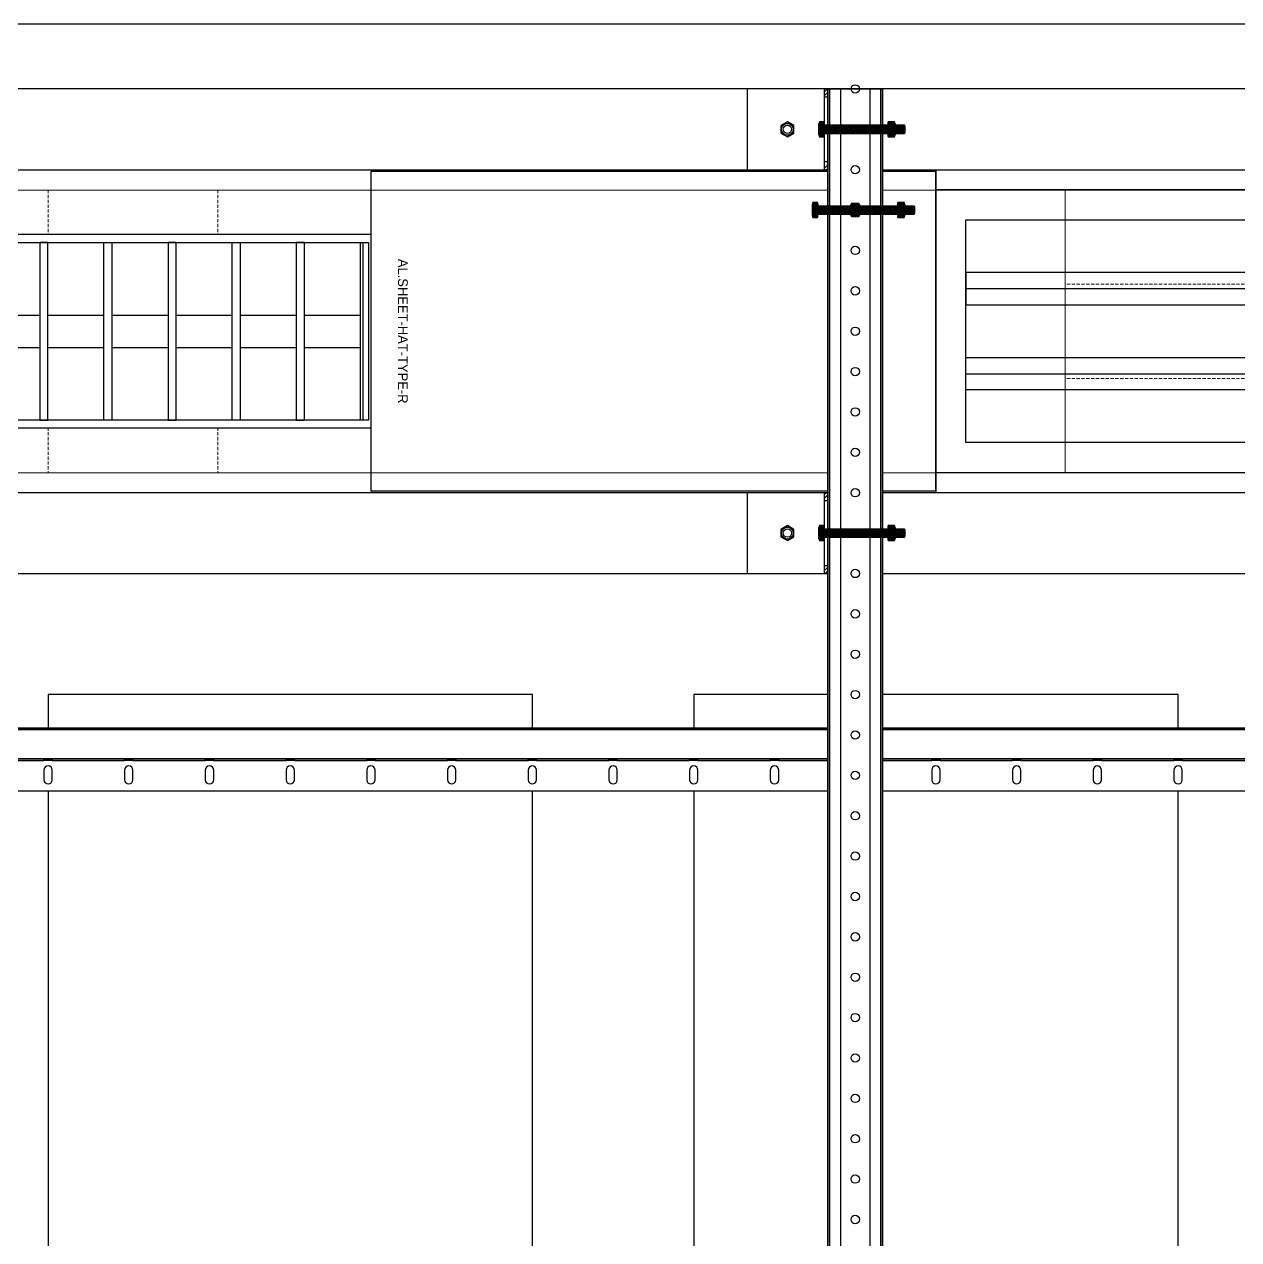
# Model space of a CAD drawing. Header units: millimetres. Extents: x -962357 to -591296, y -223672 to 59420.
# Drawn here: x -736945 to -736192, y -177079 to -176326 of the extents above; entities that cross this region are included whole.
import ezdxf
from ezdxf.enums import TextEntityAlignment as Align

# ---------------------------------------------------------------- set-up
doc = ezdxf.new("R2010")
doc.units = ezdxf.units.MM
doc.linetypes.add('DPA_Hidden 50', pattern=[3, 2, -1])
for name, color, linetype in [('000 - H A T C H', 8, 'Continuous'), ('000 - WIPEOUT', 250, 'Continuous'), ('001 - ASCESSORIES', 251, 'Continuous'), ('A04_TUBE SERIES', 2, 'Continuous'), ('A11_ALU.SOLID SHEET', 2, 'Continuous')]:
    doc.layers.add(name, color=color, linetype=linetype)
doc.layers.add('A-GLAZ-CURT', color=2, linetype='Continuous', lineweight=9)
pattern_1 = [(110, (-0.5, 0), (-0.939693, -0.34202), []), (110, (-0.2012, 0.6409), (-0.939693, -0.34202), [1.25, -0.25, 0, -0.25])]

# ---------------------------------------------------------------- blocks, each defined once
blk = doc.blocks.new('*U4621')
at = {"color": 1}
blk.add_wipeout([(600, -60), (-600, -60), (-600, 60), (600, 60)], dxfattribs=at).dxf.layer = '000 - WIPEOUT'
at = {"layer": '001 - ASCESSORIES', "color": 0}
blk.add_lwpolyline([(600, -60), (-600, -60), (-600, 60), (600, 60)], close=True, dxfattribs=at)
at = {"layer": '001 - ASCESSORIES'}
for points in [[(-593.5, -55), (-598.5, -55), (-598.5, 55), (-593.5, 55)], [(595, -55), (-595, -55), (-595, 55), (595, 55)], [(-558.77, -55), (-553.77, -55), (-553.77, 55), (-558.77, 55)], [(-514.03, -55), (-519.03, -55), (-519.03, 55), (-514.03, 55)], [(-479.3, -55), (-474.3, -55), (-474.3, 55), (-479.3, 55)], [(-434.57, -55), (-439.57, -55), (-439.57, 55), (-434.57, 55)], [(-399.83, -55), (-394.83, -55), (-394.83, 55), (-399.83, 55)], [(-355.1, -55), (-360.1, -55), (-360.1, 55), (-355.1, 55)], [(-320.37, -55), (-315.37, -55), (-315.37, 55), (-320.37, 55)], [(-275.63, -55), (-280.63, -55), (-280.63, 55), (-275.63, 55)], [(-240.9, -55), (-235.9, -55), (-235.9, 55), (-240.9, 55)], [(-196.17, -55), (-201.17, -55), (-201.17, 55), (-196.17, 55)], [(-161.43, -55), (-156.43, -55), (-156.43, 55), (-161.43, 55)], [(-116.7, -55), (-121.7, -55), (-121.7, 55), (-116.7, 55)], [(-81.97, -55), (-76.97, -55), (-76.97, 55), (-81.97, 55)], [(-37.23, -55), (-42.23, -55), (-42.23, 55), (-37.23, 55)], [(-2.5, -55), (2.5, -55), (2.5, 55), (-2.5, 55)], [(42.23, -55), (37.23, -55), (37.23, 55), (42.23, 55)], [(76.97, -55), (81.97, -55), (81.97, 55), (76.97, 55)], [(121.7, -55), (116.7, -55), (116.7, 55), (121.7, 55)], [(156.43, -55), (161.43, -55), (161.43, 55), (156.43, 55)], [(201.17, -55), (196.17, -55), (196.17, 55), (201.17, 55)], [(235.9, -55), (240.9, -55), (240.9, 55), (235.9, 55)], [(280.63, -55), (275.63, -55), (275.63, 55), (280.63, 55)], [(315.37, -55), (320.37, -55), (320.37, 55), (315.37, 55)], [(360.1, -55), (355.1, -55), (355.1, 55), (360.1, 55)], [(394.83, -55), (399.83, -55), (399.83, 55), (394.83, 55)], [(439.57, -55), (434.57, -55), (434.57, 55), (439.57, 55)], [(474.3, -55), (479.3, -55), (479.3, 55), (474.3, 55)], [(519.03, -55), (514.03, -55), (514.03, 55), (519.03, 55)], [(553.77, -55), (558.77, -55), (558.77, 55), (553.77, 55)], [(598.5, -55), (593.5, -55), (593.5, 55), (598.5, 55)]]:
    blk.add_lwpolyline(points, close=True, dxfattribs=at)
for points in [[(-593.5, 10), (-558.77, 10)], [(-553.77, 10), (-519.03, 10)], [(-514.03, 10), (-479.3, 10)], [(-474.3, 10), (-439.57, 10)], [(-434.57, 10), (-399.83, 10)], [(-394.83, 10), (-360.1, 10)], [(-355.1, 10), (-320.37, 10)], [(-315.37, 10), (-280.63, 10)], [(-275.63, 10), (-240.9, 10)], [(-235.9, 10), (-201.17, 10)], [(-196.17, 10), (-161.43, 10)], [(-156.43, 10), (-121.7, 10)], [(-116.7, 10), (-81.97, 10)], [(-76.97, 10), (-42.23, 10)], [(-37.23, 10), (-2.5, 10)], [(2.5, 10), (37.23, 10)], [(42.23, 10), (76.97, 10)], [(81.97, 10), (116.7, 10)], [(121.7, 10), (156.43, 10)], [(161.43, 10), (196.17, 10)], [(201.17, 10), (235.9, 10)], [(240.9, 10), (275.63, 10)], [(280.63, 10), (315.37, 10)], [(320.37, 10), (355.1, 10)], [(360.1, 10), (394.83, 10)], [(399.83, 10), (434.57, 10)], [(439.57, 10), (474.3, 10)], [(479.3, 10), (514.03, 10)], [(519.03, 10), (553.77, 10)], [(558.77, 10), (593.5, 10)], [(-593.5, -10), (-558.77, -10)], [(-553.77, -10), (-519.03, -10)], [(-514.03, -10), (-479.3, -10)], [(-474.3, -10), (-439.57, -10)], [(-434.57, -10), (-399.83, -10)], [(-394.83, -10), (-360.1, -10)], [(-355.1, -10), (-320.37, -10)], [(-315.37, -10), (-280.63, -10)], [(-275.63, -10), (-240.9, -10)], [(-235.9, -10), (-201.17, -10)], [(-196.17, -10), (-161.43, -10)], [(-156.43, -10), (-121.7, -10)], [(-116.7, -10), (-81.97, -10)], [(-76.97, -10), (-42.23, -10)], [(-37.23, -10), (-2.5, -10)], [(2.5, -10), (37.23, -10)], [(42.23, -10), (76.97, -10)], [(81.97, -10), (116.7, -10)], [(121.7, -10), (156.43, -10)], [(161.43, -10), (196.17, -10)], [(201.17, -10), (235.9, -10)], [(240.9, -10), (275.63, -10)], [(280.63, -10), (315.37, -10)], [(320.37, -10), (355.1, -10)], [(360.1, -10), (394.83, -10)], [(399.83, -10), (434.57, -10)], [(439.57, -10), (474.3, -10)], [(479.3, -10), (514.03, -10)], [(519.03, -10), (553.77, -10)], [(558.77, -10), (593.5, -10)]]:
    blk.add_lwpolyline(points, dxfattribs=at)
blk = doc.blocks.new('*U4622')
at = {"layer": 'A11_ALU.SOLID SHEET', "color": 0}
blk.add_lwpolyline([(350, -98.8), (350, 98.8), (0, 98.8), (0, -98.8)], close=True, dxfattribs=at)
at = {"layer": 'Defpoints', "color": 250}
blk.add_point((0, 0), dxfattribs=at)
blk.add_text('AL.SHEET-HAT-TYPE-R', height=6, rotation=270, dxfattribs=at).set_placement((15, 0), align=Align.BOTTOM_CENTER)
blk = doc.blocks.new('*U4623')
at = {"layer": '001 - ASCESSORIES', "color": 0, "linetype": 'ByBlock'}
blk.add_lwpolyline([(800, 87.5), (-800, 87.5), (-800, -87.5), (800, -87.5)], close=True, dxfattribs=at)
at = {"layer": '001 - ASCESSORIES', "linetype": 'ByBlock'}
for points in [[(-781.5, 69), (781.5, 69), (781.5, -69), (-781.5, -69)], [(781.5, 36.33), (-781.5, 36.33), (-781.5, 16.33), (781.5, 16.33)], [(-781.5, -16.33), (781.5, -16.33), (781.5, -36.33), (-781.5, -36.33)]]:
    blk.add_lwpolyline(points, close=True, dxfattribs=at)
for points in [[(781.5, 26.33), (-781.5, 26.33)], [(-781.5, -26.33), (781.5, -26.33)]]:
    blk.add_lwpolyline(points, dxfattribs=at)
blk = doc.blocks.new('*U4643')
blk.add_attdef('EXTR.OVL-LENGTH_', (-25, -59.09), '', height=5)
blk.add_wipeout([(-25, 0), (25, 0), (25, 67400), (-25, 67400)]).dxf.layer = '000 - WIPEOUT'
at = {"layer": 'A04_TUBE SERIES', "color": 0}
blk.add_lwpolyline([(-25, 0), (25, 0), (25, 67400), (-25, 67400)], close=True, dxfattribs=at)
blk = doc.blocks.new('*U4645')
blk.add_attdef('EXTR.OVL-LENGTH_', (-25, -59.09), '', height=5)
blk.add_wipeout([(-25, 0), (25, 0), (25, 67400), (-25, 67400)]).dxf.layer = '000 - WIPEOUT'
at = {"layer": 'A04_TUBE SERIES', "color": 0}
blk.add_lwpolyline([(-25, 0), (25, 0), (25, 67400), (-25, 67400)], close=True, dxfattribs=at)
blk = doc.blocks.new('*U4717')
at = {"color": 3}
for points in [[(-1050, 14750), (1050, 14750), (1050, 14450), (-1050, 14450)], [(-1050, 14350), (1050, 14350), (1050, 14050), (-1050, 14050)]]:
    blk.add_wipeout(points, dxfattribs=at).dxf.layer = '000 - WIPEOUT'
at = {"layer": 'A11_ALU.SOLID SHEET', "color": 0, "linetype": 'ByBlock'}
for points in [[(-1050, 14450), (1050, 14450), (1050, 14750), (-1050, 14750)], [(-1050, 14050), (1050, 14050), (1050, 14350), (-1050, 14350)]]:
    blk.add_lwpolyline(points, close=True, dxfattribs=at)
blk = doc.blocks.new('000 - ASSCESSORIES_FAMELINE_GALV.BRACKET_FITTING_Z-PROFILE_HR-02AA_TOP_VIEW')
blk.add_wipeout([(-1200, 39), (1200, 39), (1200, 0), (-1200, 0)]).dxf.layer = '000 - WIPEOUT'
at = {"layer": '001 - ASCESSORIES', "linetype": 'Continuous'}
for p, q in [((-1200, 39), (1200, 39)), ((-1200, 0), (1200, 0))]:
    blk.add_line(p, q, dxfattribs=at)
at = {"layer": '001 - ASCESSORIES', "color": 1, "linetype": 'ByBlock'}
for p, q in [((-377.6, 20.2), (-377.6, 19)), ((-327.6, 20.2), (-327.6, 19)), ((-277.6, 20.2), (-277.6, 19)), ((-227.6, 20.2), (-227.6, 19)), ((-177.6, 20.2), (-177.6, 19)), ((-127.6, 20.2), (-127.6, 19)), ((-77.6, 20.2), (-77.6, 19)), ((-27.6, 20.2), (-27.6, 19)), ((22.4, 20.2), (22.4, 19)), ((72.4, 20.2), (72.4, 19)), ((122.4, 20.2), (122.4, 19)), ((172.4, 20.2), (172.4, 19)), ((222.4, 20.2), (222.4, 19)), ((272.4, 20.2), (272.4, 19)), ((322.4, 20.2), (322.4, 19))]:
    blk.add_line(p, q, dxfattribs=at)
at = {"layer": '001 - ASCESSORIES', "color": 0, "linetype": 'ByBlock'}
blk.add_lwpolyline([(-1200, 39), (1200, 39), (1200, 19), (-1200, 19)], close=True, dxfattribs=at)
at = {"layer": '001 - ASCESSORIES'}
for points in [[(-372.4, 26), (-372.4, 32, 1), (-377.6, 32), (-377.6, 26, 1)], [(-322.4, 26), (-322.4, 32, 1), (-327.6, 32), (-327.6, 26, 1)], [(-272.4, 26), (-272.4, 32, 1), (-277.6, 32), (-277.6, 26, 1)], [(-222.4, 26), (-222.4, 32, 1), (-227.6, 32), (-227.6, 26, 1)], [(-172.4, 26), (-172.4, 32, 1), (-177.6, 32), (-177.6, 26, 1)], [(-122.4, 26), (-122.4, 32, 1), (-127.6, 32), (-127.6, 26, 1)], [(-72.4, 26), (-72.4, 32, 1), (-77.6, 32), (-77.6, 26, 1)], [(-22.4, 26), (-22.4, 32, 1), (-27.6, 32), (-27.6, 26, 1)], [(27.6, 26), (27.6, 32, 1), (22.4, 32), (22.4, 26, 1)], [(77.6, 26), (77.6, 32, 1), (72.4, 32), (72.4, 26, 1)], [(127.6, 26), (127.6, 32, 1), (122.4, 32), (122.4, 26, 1)], [(177.6, 26), (177.6, 32, 1), (172.4, 32), (172.4, 26, 1)], [(227.6, 26), (227.6, 32, 1), (222.4, 32), (222.4, 26, 1)], [(277.6, 26), (277.6, 32, 1), (272.4, 32), (272.4, 26, 1)], [(327.6, 26), (327.6, 32, 1), (322.4, 32), (322.4, 26, 1)]]:
    blk.add_lwpolyline(points, format="xyb", close=True, dxfattribs=at)
blk.add_lwpolyline([(-1200, 19), (1200, 19), (1200, 0), (-1200, 0)], close=True, dxfattribs=at)
at = {"layer": '001 - ASCESSORIES', "color": 1, "linetype": 'ByBlock'}
for points in [[(-377.6, 20.2), (-422.4, 20.2), (-422.4, 19), (-377.6, 19)], [(-377.6, 20.2), (-372.4, 20.2), (-372.4, 19), (-377.6, 19)], [(-327.6, 20.2), (-372.4, 20.2), (-372.4, 19), (-327.6, 19)], [(-327.6, 20.2), (-322.4, 20.2), (-322.4, 19), (-327.6, 19)], [(-277.6, 20.2), (-322.4, 20.2), (-322.4, 19), (-277.6, 19)], [(-277.6, 20.2), (-272.4, 20.2), (-272.4, 19), (-277.6, 19)], [(-227.6, 20.2), (-272.4, 20.2), (-272.4, 19), (-227.6, 19)], [(-227.6, 20.2), (-222.4, 20.2), (-222.4, 19), (-227.6, 19)], [(-177.6, 20.2), (-222.4, 20.2), (-222.4, 19), (-177.6, 19)], [(-177.6, 20.2), (-172.4, 20.2), (-172.4, 19), (-177.6, 19)], [(-127.6, 20.2), (-172.4, 20.2), (-172.4, 19), (-127.6, 19)], [(-127.6, 20.2), (-122.4, 20.2), (-122.4, 19), (-127.6, 19)], [(-77.6, 20.2), (-122.4, 20.2), (-122.4, 19), (-77.6, 19)], [(-77.6, 20.2), (-72.4, 20.2), (-72.4, 19), (-77.6, 19)], [(-27.6, 20.2), (-72.4, 20.2), (-72.4, 19), (-27.6, 19)], [(-27.6, 20.2), (-22.4, 20.2), (-22.4, 19), (-27.6, 19)], [(22.4, 20.2), (-22.4, 20.2), (-22.4, 19), (22.4, 19)], [(22.4, 20.2), (27.6, 20.2), (27.6, 19), (22.4, 19)], [(72.4, 20.2), (27.6, 20.2), (27.6, 19), (72.4, 19)], [(72.4, 20.2), (77.6, 20.2), (77.6, 19), (72.4, 19)], [(122.4, 20.2), (77.6, 20.2), (77.6, 19), (122.4, 19)], [(122.4, 20.2), (127.6, 20.2), (127.6, 19), (122.4, 19)], [(172.4, 20.2), (127.6, 20.2), (127.6, 19), (172.4, 19)], [(172.4, 20.2), (177.6, 20.2), (177.6, 19), (172.4, 19)], [(222.4, 20.2), (177.6, 20.2), (177.6, 19), (222.4, 19)], [(222.4, 20.2), (227.6, 20.2), (227.6, 19), (222.4, 19)], [(272.4, 20.2), (227.6, 20.2), (227.6, 19), (272.4, 19)], [(272.4, 20.2), (277.6, 20.2), (277.6, 19), (272.4, 19)], [(322.4, 20.2), (277.6, 20.2), (277.6, 19), (322.4, 19)], [(322.4, 20.2), (327.6, 20.2), (327.6, 19), (322.4, 19)], [(372.4, 20.2), (327.6, 20.2), (327.6, 19), (372.4, 19)]]:
    blk.add_lwpolyline(points, close=True, dxfattribs=at)
at = {"layer": '001 - ASCESSORIES', "color": 2}
blk.add_lwpolyline([(-1200, 1.2), (1200, 1.2), (1200, 0), (-1200, 0)], close=True, dxfattribs=at)
blk = doc.blocks.new('*U4943')
at = {"layer": '001 - ASCESSORIES', "linetype": 'ByBlock', "rotation": 180}
blk.add_blockref('000 - ASSCESSORIES_FAMELINE_GALV.BRACKET_FITTING_Z-PROFILE_HR-02AA_TOP_VIEW', (14400, 39), dxfattribs=at)
blk = doc.blocks.new('*U4945')
at = {"color": 6}
blk.add_wipeout([(1425, -17), (-1425, -17), (-1425, 17), (1425, 17)], dxfattribs=at).dxf.layer = '000 - WIPEOUT'
at = {"layer": '001 - ASCESSORIES', "color": 0, "linetype": 'ByBlock'}
for p, q in [((1425, 15.8), (-1425, 15.8)), ((1425, -15.8), (-1425, -15.8))]:
    blk.add_line(p, q, dxfattribs=at)
at = {"layer": '001 - ASCESSORIES', "color": 1}
blk.add_lwpolyline([(1425, 17), (1425, -17), (-1425, -17), (-1425, 17)], close=True, dxfattribs=at)
at = {"layer": '001 - ASCESSORIES', "color": 0, "linetype": 'ByBlock'}
for points in [[(-1425, 17), (-1425, 9), (1425, 9), (1425, 17)], [(-1425, -9), (-1425, -17), (1425, -17), (1425, -9)]]:
    blk.add_lwpolyline(points, close=True, dxfattribs=at)
at = {"layer": '001 - ASCESSORIES', "color": 1, "linetype": 'Continuous'}
for centre in [(-1425, 0), (-1400, 0), (-1375, 0), (-1350, 0), (-1325, 0), (-1300, 0), (-1275, 0), (-1250, 0), (-1225, 0), (-1200, 0), (-1175, 0), (-1150, 0), (-1125, 0), (-1100, 0), (-1075, 0), (-1050, 0), (-1025, 0), (-1000, 0), (-975, 0), (-950, 0), (-925, 0), (-900, 0), (-875, 0), (-850, 0), (-825, 0), (-800, 0), (-775, 0), (-750, 0), (-725, 0)]:
    blk.add_circle(centre, 2.6, dxfattribs=at)
blk = doc.blocks.new('*U4663')
at = {"layer": '001 - ASCESSORIES', "color": 0}
blk.add_lwpolyline([(4.62, 0), (2.31, 4), (-2.31, 4), (-4.62, 0), (-2.31, -4), (2.31, -4)], close=True, dxfattribs=at)
at = {"layer": '001 - ASCESSORIES', "color": 8}
blk.add_circle((0, 0), 3.85, dxfattribs=at)
at = {"layer": '001 - ASCESSORIES', "color": 0}
blk.add_circle((0, 0), 2.6, dxfattribs=at)
blk = doc.blocks.new('*U4664')
at = {"layer": '000 - H A T C H'}
h = blk.add_hatch(color=250, dxfattribs=at)
h.dxf.hatch_style = 1
h.paths.add_polyline_path([(4, -2.31), (4, 2.31), (0, 4.62), (-4, 2.31), (-4, -2.31), (0, -4.62)])
h.paths.add_polyline_path([(0, -2.6, -1), (0, 2.6, -1)], flags=16)
at = {"layer": '001 - ASCESSORIES', "color": 0, "rotation": 270}
blk.add_blockref('*U4663', (0, 0), dxfattribs=at)
blk = doc.blocks.new('*U4682')
at = {"color": 1}
for p, q in [((-3.46, 3.5), (3.46, 3.5)), ((-3.46, 0), (3.46, 0))]:
    blk.add_line(p, q, dxfattribs=at)
at = {"color": 0}
for points in [[(-2.31, 3.21, 0.249855), (-4.62, 3.21), (-4.62, 0.29, 0.249855), (-2.31, 0.29)], [(2.31, 3.21, 0.062432), (0, 3.5, 0.062432), (-2.31, 3.21), (-2.31, 0.29, 0.061701), (0, 0, 0.061701), (2.31, 0.29)], [(4.62, 3.21, 0.249855), (2.31, 3.21), (2.31, 0.29, 0.249855), (4.62, 0.29)]]:
    blk.add_lwpolyline(points, format="xyb", close=True, dxfattribs=at)
blk = doc.blocks.new('*U4696')
at = {"layer": '000 - H A T C H'}
h = blk.add_hatch(dxfattribs=at)
h.set_pattern_fill('ANSI35', color=8, scale=4, angle=65)
h.set_pattern_definition(pattern_1)
h.paths.add_polyline_path([(0, -2.5), (59.5, -2.5), (59.5, 2.5), (0, 2.5)])
at = {"color": 8}
blk.add_line((59.5, -2.5), (59.5, 2.5), dxfattribs=at)
at = {"color": 1}
blk.add_lwpolyline([(59.5, 2.5), (0, 2.5), (0, -2.5), (59.5, -2.5), (60, -2), (60, 2)], close=True, dxfattribs=at)
blk = doc.blocks.new('*U4748')
at = {"layer": '000 - H A T C H'}
h = blk.add_hatch(color=250, dxfattribs=at)
h.dxf.hatch_style = 1
edge = h.paths.add_edge_path()
edge.add_line((-0.29, -4.62), (-3.21, -4.62))
edge.add_arc((-1.05, -3.46), 2.45, 180, 208.05689, ccw=False)
edge.add_line((-3.5, -3.46), (-3.5, -0.01))
edge.add_arc((5.86, 0), 9.36, 179.97608, 180.02392, ccw=False)
edge.add_line((-3.5, 0), (-3.5, 0))
edge.add_arc((5.86, 0), 9.36, 179.97608, 180.02392, ccw=False)
edge.add_line((-3.5, 0.01), (-3.5, 3.46))
edge.add_arc((-1.05, 3.46), 2.45, 151.94311, 180, ccw=False)
edge.add_line((-3.21, 4.62), (-0.29, 4.62))
edge.add_arc((-2.45, 3.46), 2.45, 360, 388.05689, ccw=False)
edge.add_line((0, 3.46), (0, -3.46))
edge.add_arc((-2.45, -3.46), 2.45, 331.94311, 360, ccw=False)
blk.add_blockref('*U4696', (0, 0))
at = {"layer": '001 - ASCESSORIES', "rotation": 90}
blk.add_blockref('*U4682', (0, 0), dxfattribs=at)
blk = doc.blocks.new('*U4662')
at = {"color": 1}
for p, q in [((-3.46, 4.5), (3.46, 4.5)), ((-3.46, 0), (3.46, 0))]:
    blk.add_line(p, q, dxfattribs=at)
at = {"color": 0}
for points in [[(-2.31, 4.21, 0.249893), (-4.62, 4.21), (-4.62, 0.29, 0.249893), (-2.31, 0.29)], [(2.31, 4.21, 0.062422), (0, 4.5, 0.062422), (-2.31, 4.21), (-2.31, 0.29, 0.061692), (0, 0, 0.061692), (2.31, 0.29)], [(4.62, 4.21, 0.249893), (2.31, 4.21), (2.31, 0.29, 0.249893), (4.62, 0.29)]]:
    blk.add_lwpolyline(points, format="xyb", close=True, dxfattribs=at)
blk = doc.blocks.new('*U4707')
at = {"layer": '000 - H A T C H'}
h = blk.add_hatch(color=250, dxfattribs=at)
h.dxf.hatch_style = 1
edge = h.paths.add_edge_path()
edge.add_line((0.29, 4.62), (4.21, 4.62))
edge.add_arc((2.05, 3.46), 2.45, 0, 28.06093, ccw=False)
edge.add_line((4.5, 3.46), (4.5, 0.01))
edge.add_arc((-4.86, 0), 9.36, -0.02392, 0.02392, ccw=False)
edge.add_line((4.5, 0), (4.5, 0))
edge.add_arc((-4.86, 0), 9.36, -0.02392, 0.02392, ccw=False)
edge.add_line((4.5, -0.01), (4.5, -3.46))
edge.add_arc((2.05, -3.46), 2.45, -28.06093, 0, ccw=False)
edge.add_line((4.21, -4.62), (0.29, -4.62))
edge.add_arc((2.45, -3.46), 2.45, 180, 208.06093, ccw=False)
edge.add_line((0, -3.46), (0, 3.46))
edge.add_arc((2.45, 3.46), 2.45, 151.93907, 180, ccw=False)
at = {"layer": '001 - ASCESSORIES', "color": 0, "rotation": 270}
blk.add_blockref('*U4662', (0, 0), dxfattribs=at)
blk = doc.blocks.new('*U4821')
at = {"layer": '001 - ASCESSORIES'}
blk.add_blockref('*U4748', (-23, 0), dxfattribs=at)
at = {"layer": '001 - ASCESSORIES', "color": 2}
for rotation in [90, 90, 270, 270]:
    blk.add_blockref('*U4664', (0, 0), dxfattribs=dict(at, rotation=rotation))
at = {"layer": '001 - ASCESSORIES', "color": 1}
blk.add_blockref('*U4707', (26.2, 0), dxfattribs=at)
blk = doc.blocks.new('000 - ASSCESSORIES_FAMELINE_AL.EXTR._L-PROFILE_50x68mm._non-code_TOP_VIEW')
blk.add_wipeout([(-50, -25), (0, -25), (0, 25), (-50, 25)]).dxf.layer = '000 - WIPEOUT'
at = {"layer": '000 - H A T C H'}
h = blk.add_hatch(dxfattribs=at)
h.set_pattern_fill('ANSI32', color=8, scale=0.5)
h.set_pattern_definition([(45, (-14193.569, 11847.092), (-3.367596, 3.367596), []), (45, (-14191.324, 11847.092), (-3.367596, 3.367596), [])])
h.paths.add_polyline_path([(-2, 20), (0, 20), (0, 25), (-2, 25)])
h.paths.add_polyline_path([(0, -20), (-2, -20), (-2, -25), (0, -25)])
at = {"layer": '001 - ASCESSORIES', "color": 0}
for p, q in [((0, 20), (-2, 20)), ((-2, -20), (0, -20))]:
    blk.add_line(p, q, dxfattribs=at)
at = {"layer": '001 - ASCESSORIES', "color": 1}
blk.add_line((-2, -20), (-2, 20), dxfattribs=at)
at = {"layer": '001 - ASCESSORIES'}
blk.add_lwpolyline([(-50, -25), (0, -25), (0, 25), (-50, 25)], close=True, dxfattribs=at)
at = {"layer": '001 - ASCESSORIES', "color": 0}
for points in [[(-2, 25), (0, 25), (0, 20), (-2, 20)], [(-2, -20), (0, -20), (0, -25), (-2, -25)]]:
    blk.add_lwpolyline(points, close=True, dxfattribs=at)
at = {"layer": '001 - ASCESSORIES', "color": 1}
blk.add_circle((-25, 0), 2.6, dxfattribs=at)
blk = doc.blocks.new('*U4738')
at = {"layer": '001 - ASCESSORIES', "color": 0}
blk.add_blockref('000 - ASSCESSORIES_FAMELINE_AL.EXTR._L-PROFILE_50x68mm._non-code_TOP_VIEW', (0, 0), dxfattribs=at)
blk = doc.blocks.new('*U4683')
blk.add_circle((0, 0), 3.66)
at = {"layer": '001 - ASCESSORIES', "color": 0}
blk.add_lwpolyline([(4.62, 0), (2.31, 4), (-2.31, 4), (-4.62, 0), (-2.31, -4), (2.31, -4)], close=True, dxfattribs=at)
at = {"layer": '001 - ASCESSORIES', "color": 8}
blk.add_circle((0, 0), 3.85, dxfattribs=at)
blk = doc.blocks.new('*U4715')
at = {"layer": '001 - ASCESSORIES', "rotation": 90}
blk.add_blockref('*U4683', (0, 0), dxfattribs=at)
blk = doc.blocks.new('*U4751')
at = {"layer": '001 - ASCESSORIES'}
blk.add_blockref('*U4715', (0, 0), dxfattribs=at)
blk = doc.blocks.new('*U4694')
at = {"layer": '000 - H A T C H'}
h = blk.add_hatch(dxfattribs=at)
h.set_pattern_fill('ANSI35', color=8, scale=4, angle=65)
h.set_pattern_definition(pattern_1)
h.paths.add_polyline_path([(0, -2.5), (49.5, -2.5), (49.5, 2.5), (0, 2.5)])
at = {"color": 8}
blk.add_line((49.5, -2.5), (49.5, 2.5), dxfattribs=at)
at = {"color": 1}
blk.add_lwpolyline([(49.5, 2.5), (0, 2.5), (0, -2.5), (49.5, -2.5), (50, -2), (50, 2)], close=True, dxfattribs=at)
blk = doc.blocks.new('*U4746')
at = {"layer": '000 - H A T C H'}
h = blk.add_hatch(color=250, dxfattribs=at)
h.dxf.hatch_style = 1
edge = h.paths.add_edge_path()
edge.add_line((-0.29, -4.62), (-3.21, -4.62))
edge.add_arc((-1.05, -3.46), 2.45, 180, 208.05689, ccw=False)
edge.add_line((-3.5, -3.46), (-3.5, -0.01))
edge.add_arc((5.86, 0), 9.36, 179.97608, 180.02392, ccw=False)
edge.add_line((-3.5, 0), (-3.5, 0))
edge.add_arc((5.86, 0), 9.36, 179.97608, 180.02392, ccw=False)
edge.add_line((-3.5, 0.01), (-3.5, 3.46))
edge.add_arc((-1.05, 3.46), 2.45, 151.94311, 180, ccw=False)
edge.add_line((-3.21, 4.62), (-0.29, 4.62))
edge.add_arc((-2.45, 3.46), 2.45, 360, 388.05689, ccw=False)
edge.add_line((0, 3.46), (0, -3.46))
edge.add_arc((-2.45, -3.46), 2.45, 331.94311, 360, ccw=False)
blk.add_blockref('*U4694', (0, 0))
at = {"layer": '001 - ASCESSORIES', "rotation": 90}
blk.add_blockref('*U4682', (0, 0), dxfattribs=at)
blk = doc.blocks.new('*U4752')
at = {"layer": '001 - ASCESSORIES'}
for name, p in [('*U4746', (0, 0)), ('*U4707', (39.2, -0.01))]:
    blk.add_blockref(name, p, dxfattribs=at)
blk = doc.blocks.new('*U4794')
at = {"color": 2}
blk.add_blockref('*U4738', (0, 0), dxfattribs=at)
for name, p in [('*U4751', (-25, 0)), ('*U4752', (-2, 0))]:
    blk.add_blockref(name, p)
blk = doc.blocks.new('*U4956')
blk.add_lwpolyline([(27650, -551.98), (-107450, -551.98), (-107450, -3555), (27650, -3555)], close=True)
blk.add_blockref('*U4623', (9100, -742))
blk.add_blockref('*U4623', (9100, -742))
blk.add_blockref('*U4621', (7350, -742))
at = {"layer": 'A11_ALU.SOLID SHEET', "color": 0, "linetype": 'ByBlock', "rotation": 270}
blk.add_blockref('*U4717', (-6300, -2017), dxfattribs=at)
at = {"layer": '001 - ASCESSORIES', "linetype": 'ByBlock'}
blk.add_blockref('*U4943', (-6325, -1026.7), dxfattribs=at)
at = {"layer": 'A11_ALU.SOLID SHEET', "color": 1}
blk.add_blockref('*U4622', (7950, -742), dxfattribs=at)
blk.add_blockref('*U4621', (7350, -742))
blk.add_blockref('*U4622', (7950, -742), dxfattribs=at)
at = {"layer": 'A04_TUBE SERIES', "color": 0, "linetype": 'ByBlock', "rotation": 270}
for name, p in [('*U4643', (-39850, -617)), ('*U4645', (-39850, -867))]:
    blk.add_blockref(name, p, dxfattribs=at)
at = {"layer": '001 - ASCESSORIES', "linetype": 'ByBlock', "rotation": 270}
blk.add_blockref('*U4945', (8250, -2017), dxfattribs=at)
at = {"layer": '001 - ASCESSORIES', "linetype": 'ByBlock'}
for name, p in [('*U4794', (8233, -617)), ('*U4821', (8250, -667)), ('*U4794', (8233, -867))]:
    blk.add_blockref(name, p, dxfattribs=at)
blk.add_blockref('*U4794', (8233, -617), dxfattribs=at)
blk = doc.blocks.new('DPA_CP_Metal Ceiling Air Supply1 - Linear Diffuser Air Supply-12404980-4160-01 UPPER PLATFORM LEVEL - REFLECTED CEILING PLAN')
at = {"layer": 'A-GLAZ-CURT'}
for p, q in [((-788882.37, 2701.52), (-788882.37, 2976.52)), ((-788882.37, 2976.52), (-787282.37, 2976.52)), ((-788882.37, 2701.52), (-788882.37, 2976.52)), ((-788882.37, 2976.52), (-787282.37, 2976.52)), ((-788882.37, 2976.52), (-787282.37, 2976.52)), ((-788882.37, 2701.52), (-788882.37, 2976.52)), ((-787282.37, 2926.52), (-788882.37, 2926.52)), ((-788802.37, 2926.52), (-788802.37, 2751.52)), ((-787282.37, 2751.52), (-788882.37, 2751.52)), ((-788882.37, 2701.52), (-787282.37, 2701.52)), ((-787282.37, 2701.52), (-788882.37, 2701.52)), ((-787282.37, 2701.52), (-788882.37, 2701.52))]:
    blk.add_line(p, q, dxfattribs=at)
at = {"layer": 'A-GLAZ-CURT', "linetype": 'DPA_Hidden 50'}
for p, q in [((-787362.37, 2868.18), (-788802.37, 2868.18)), ((-787362.37, 2809.85), (-788802.37, 2809.85))]:
    blk.add_line(p, q, dxfattribs=at)
blk = doc.blocks.new('DPA_CP_Metal Ceiling Panel1 - Horizontal with Gap-16028279-4160-01 UPPER PLATFORM LEVEL - REFLECTED CEILING PLAN')
at = {"layer": 'A-GLAZ-CURT'}
for p, q in [((-787282.37, 2701.52), (-787282.37, 2976.52)), ((-787282.37, 2701.52), (-787282.37, 2976.52)), ((-787282.37, 2976.52), (-786932.37, 2976.52)), ((-787282.37, 2976.52), (-786932.37, 2976.52)), ((-787282.37, 2701.52), (-787282.37, 2976.52)), ((-786932.37, 2701.52), (-786932.37, 2976.52)), ((-786932.37, 2976.52), (-786932.37, 2701.52)), ((-786932.37, 2976.52), (-786932.37, 2701.52)), ((-787282.37, 2926.52), (-786932.37, 2926.52)), ((-787282.37, 2751.52), (-786932.37, 2751.52)), ((-787282.37, 2701.52), (-786932.37, 2701.52)), ((-786932.37, 2701.52), (-787282.37, 2701.52)), ((-786932.37, 2701.52), (-787282.37, 2701.52))]:
    blk.add_line(p, q, dxfattribs=at)
blk = doc.blocks.new('DPA_CP_Metal Ceiling Luminaire2 - Linear Luminaire-12404975-4160-01 UPPER PLATFORM LEVEL - REFLECTED CEILING PLAN')
at = {"layer": 'A-GLAZ-CURT'}
for p, q in [((-786932.37, 2701.52), (-786932.37, 2976.52)), ((-786932.37, 2976.52), (-785732.37, 2976.52)), ((-786932.37, 2976.52), (-786932.37, 2701.52)), ((-785732.37, 2976.52), (-786932.37, 2976.52)), ((-786932.37, 2976.52), (-785732.37, 2976.52)), ((-785732.37, 2976.52), (-785732.37, 2701.52)), ((-785732.37, 2701.52), (-785732.37, 2976.52)), ((-786932.37, 2939.02), (-786932.37, 2701.52)), ((-785732.37, 2939.02), (-785732.37, 2701.52)), ((-786932.37, 2926.52), (-785732.37, 2926.52)), ((-786932.37, 2751.52), (-785732.37, 2751.52)), ((-785732.37, 2701.52), (-786932.37, 2701.52)), ((-785732.37, 2701.52), (-786932.37, 2701.52)), ((-786932.37, 2701.52), (-785732.37, 2701.52))]:
    blk.add_line(p, q, dxfattribs=at)
at = {"layer": 'A-GLAZ-CURT', "linetype": 'DPA_Hidden 50'}
for p, q in [((-786837.37, 2926.52), (-786837.37, 2751.52)), ((-786732.37, 2926.52), (-786732.37, 2751.52)), ((-786632.37, 2926.52), (-786632.37, 2751.52)), ((-786532.37, 2926.52), (-786532.37, 2751.52)), ((-786432.37, 2926.52), (-786432.37, 2751.52)), ((-786332.37, 2926.52), (-786332.37, 2751.52)), ((-786232.37, 2926.52), (-786232.37, 2751.52)), ((-786132.37, 2926.52), (-786132.37, 2751.52)), ((-786032.37, 2926.52), (-786032.37, 2751.52)), ((-785932.37, 2926.52), (-785932.37, 2751.52)), ((-785827.37, 2926.52), (-785827.37, 2751.52))]:
    blk.add_line(p, q, dxfattribs=at)
blk = doc.blocks.new('*U453')
at = {"color": 1}
blk.add_wipeout([(600, -60), (-600, -60), (-600, 60), (600, 60)], dxfattribs=at).dxf.layer = '000 - WIPEOUT'
at = {"layer": '001 - ASCESSORIES', "color": 0}
blk.add_lwpolyline([(600, -60), (-600, -60), (-600, 60), (600, 60)], close=True, dxfattribs=at)
at = {"layer": '001 - ASCESSORIES'}
for points in [[(-593.5, -55), (-598.5, -55), (-598.5, 55), (-593.5, 55)], [(595, -55), (-595, -55), (-595, 55), (595, 55)], [(-558.77, -55), (-553.77, -55), (-553.77, 55), (-558.77, 55)], [(-514.03, -55), (-519.03, -55), (-519.03, 55), (-514.03, 55)], [(-479.3, -55), (-474.3, -55), (-474.3, 55), (-479.3, 55)], [(-434.57, -55), (-439.57, -55), (-439.57, 55), (-434.57, 55)], [(-399.83, -55), (-394.83, -55), (-394.83, 55), (-399.83, 55)], [(-355.1, -55), (-360.1, -55), (-360.1, 55), (-355.1, 55)], [(-320.37, -55), (-315.37, -55), (-315.37, 55), (-320.37, 55)], [(-275.63, -55), (-280.63, -55), (-280.63, 55), (-275.63, 55)], [(-240.9, -55), (-235.9, -55), (-235.9, 55), (-240.9, 55)], [(-196.17, -55), (-201.17, -55), (-201.17, 55), (-196.17, 55)], [(-161.43, -55), (-156.43, -55), (-156.43, 55), (-161.43, 55)], [(-116.7, -55), (-121.7, -55), (-121.7, 55), (-116.7, 55)], [(-81.97, -55), (-76.97, -55), (-76.97, 55), (-81.97, 55)], [(-37.23, -55), (-42.23, -55), (-42.23, 55), (-37.23, 55)], [(-2.5, -55), (2.5, -55), (2.5, 55), (-2.5, 55)], [(42.23, -55), (37.23, -55), (37.23, 55), (42.23, 55)], [(76.97, -55), (81.97, -55), (81.97, 55), (76.97, 55)], [(121.7, -55), (116.7, -55), (116.7, 55), (121.7, 55)], [(156.43, -55), (161.43, -55), (161.43, 55), (156.43, 55)], [(201.17, -55), (196.17, -55), (196.17, 55), (201.17, 55)], [(235.9, -55), (240.9, -55), (240.9, 55), (235.9, 55)], [(280.63, -55), (275.63, -55), (275.63, 55), (280.63, 55)], [(315.37, -55), (320.37, -55), (320.37, 55), (315.37, 55)], [(360.1, -55), (355.1, -55), (355.1, 55), (360.1, 55)], [(394.83, -55), (399.83, -55), (399.83, 55), (394.83, 55)], [(439.57, -55), (434.57, -55), (434.57, 55), (439.57, 55)], [(474.3, -55), (479.3, -55), (479.3, 55), (474.3, 55)], [(519.03, -55), (514.03, -55), (514.03, 55), (519.03, 55)], [(553.77, -55), (558.77, -55), (558.77, 55), (553.77, 55)], [(598.5, -55), (593.5, -55), (593.5, 55), (598.5, 55)]]:
    blk.add_lwpolyline(points, close=True, dxfattribs=at)
for points in [[(-593.5, 10), (-558.77, 10)], [(-553.77, 10), (-519.03, 10)], [(-514.03, 10), (-479.3, 10)], [(-474.3, 10), (-439.57, 10)], [(-434.57, 10), (-399.83, 10)], [(-394.83, 10), (-360.1, 10)], [(-355.1, 10), (-320.37, 10)], [(-315.37, 10), (-280.63, 10)], [(-275.63, 10), (-240.9, 10)], [(-235.9, 10), (-201.17, 10)], [(-196.17, 10), (-161.43, 10)], [(-156.43, 10), (-121.7, 10)], [(-116.7, 10), (-81.97, 10)], [(-76.97, 10), (-42.23, 10)], [(-37.23, 10), (-2.5, 10)], [(2.5, 10), (37.23, 10)], [(42.23, 10), (76.97, 10)], [(81.97, 10), (116.7, 10)], [(121.7, 10), (156.43, 10)], [(161.43, 10), (196.17, 10)], [(201.17, 10), (235.9, 10)], [(240.9, 10), (275.63, 10)], [(280.63, 10), (315.37, 10)], [(320.37, 10), (355.1, 10)], [(360.1, 10), (394.83, 10)], [(399.83, 10), (434.57, 10)], [(439.57, 10), (474.3, 10)], [(479.3, 10), (514.03, 10)], [(519.03, 10), (553.77, 10)], [(558.77, 10), (593.5, 10)], [(-593.5, -10), (-558.77, -10)], [(-553.77, -10), (-519.03, -10)], [(-514.03, -10), (-479.3, -10)], [(-474.3, -10), (-439.57, -10)], [(-434.57, -10), (-399.83, -10)], [(-394.83, -10), (-360.1, -10)], [(-355.1, -10), (-320.37, -10)], [(-315.37, -10), (-280.63, -10)], [(-275.63, -10), (-240.9, -10)], [(-235.9, -10), (-201.17, -10)], [(-196.17, -10), (-161.43, -10)], [(-156.43, -10), (-121.7, -10)], [(-116.7, -10), (-81.97, -10)], [(-76.97, -10), (-42.23, -10)], [(-37.23, -10), (-2.5, -10)], [(2.5, -10), (37.23, -10)], [(42.23, -10), (76.97, -10)], [(81.97, -10), (116.7, -10)], [(121.7, -10), (156.43, -10)], [(161.43, -10), (196.17, -10)], [(201.17, -10), (235.9, -10)], [(240.9, -10), (275.63, -10)], [(280.63, -10), (315.37, -10)], [(320.37, -10), (355.1, -10)], [(360.1, -10), (394.83, -10)], [(399.83, -10), (434.57, -10)], [(439.57, -10), (474.3, -10)], [(479.3, -10), (514.03, -10)], [(519.03, -10), (553.77, -10)], [(558.77, -10), (593.5, -10)]]:
    blk.add_lwpolyline(points, dxfattribs=at)
blk = doc.blocks.new('*U431')
at = {"layer": 'A11_ALU.SOLID SHEET', "color": 0}
blk.add_lwpolyline([(350, -98.8), (350, 98.8), (0, 98.8), (0, -98.8)], close=True, dxfattribs=at)
at = {"layer": 'Defpoints', "color": 250}
blk.add_point((0, 0), dxfattribs=at)
blk.add_text('AL.SHEET-HAT-TYPE-R', height=6, rotation=270, dxfattribs=at).set_placement((15, 0), align=Align.BOTTOM_CENTER)
blk = doc.blocks.new('*U340')
at = {"layer": '001 - ASCESSORIES', "color": 0, "linetype": 'ByBlock'}
blk.add_lwpolyline([(800, 87.5), (-800, 87.5), (-800, -87.5), (800, -87.5)], close=True, dxfattribs=at)
at = {"layer": '001 - ASCESSORIES', "linetype": 'ByBlock'}
for points in [[(-781.5, 69), (781.5, 69), (781.5, -69), (-781.5, -69)], [(781.5, 36.33), (-781.5, 36.33), (-781.5, 16.33), (781.5, 16.33)], [(-781.5, -16.33), (781.5, -16.33), (781.5, -36.33), (-781.5, -36.33)]]:
    blk.add_lwpolyline(points, close=True, dxfattribs=at)
for points in [[(781.5, 26.33), (-781.5, 26.33)], [(-781.5, -26.33), (781.5, -26.33)]]:
    blk.add_lwpolyline(points, dxfattribs=at)
blk = doc.blocks.new('*U723')
blk.add_attdef('EXTR.OVL-LENGTH_', (-25, -59.09), '', height=5)
blk.add_wipeout([(-25, 0), (25, 0), (25, 67400), (-25, 67400)]).dxf.layer = '000 - WIPEOUT'
at = {"layer": 'A04_TUBE SERIES', "color": 0}
blk.add_lwpolyline([(-25, 0), (25, 0), (25, 67400), (-25, 67400)], close=True, dxfattribs=at)
blk = doc.blocks.new('*U745')
blk.add_attdef('EXTR.OVL-LENGTH_', (-25, -59.09), '', height=5)
blk.add_wipeout([(-25, 0), (25, 0), (25, 67400), (-25, 67400)]).dxf.layer = '000 - WIPEOUT'
at = {"layer": 'A04_TUBE SERIES', "color": 0}
blk.add_lwpolyline([(-25, 0), (25, 0), (25, 67400), (-25, 67400)], close=True, dxfattribs=at)
blk = doc.blocks.new('*U695')
at = {"color": 3}
for points in [[(-1050, 14750), (1050, 14750), (1050, 14450), (-1050, 14450)], [(-1050, 14350), (1050, 14350), (1050, 14050), (-1050, 14050)]]:
    blk.add_wipeout(points, dxfattribs=at).dxf.layer = '000 - WIPEOUT'
at = {"layer": 'A11_ALU.SOLID SHEET', "color": 0, "linetype": 'ByBlock'}
for points in [[(-1050, 14450), (1050, 14450), (1050, 14750), (-1050, 14750)], [(-1050, 14050), (1050, 14050), (1050, 14350), (-1050, 14350)]]:
    blk.add_lwpolyline(points, close=True, dxfattribs=at)
blk = doc.blocks.new('*U655')
at = {"layer": '001 - ASCESSORIES', "linetype": 'ByBlock', "rotation": 180}
blk.add_blockref('000 - ASSCESSORIES_FAMELINE_GALV.BRACKET_FITTING_Z-PROFILE_HR-02AA_TOP_VIEW', (14400, 39), dxfattribs=at)
blk = doc.blocks.new('*U558')
at = {"color": 6}
blk.add_wipeout([(1425, -17), (-1425, -17), (-1425, 17), (1425, 17)], dxfattribs=at).dxf.layer = '000 - WIPEOUT'
at = {"layer": '001 - ASCESSORIES', "color": 0, "linetype": 'ByBlock'}
for p, q in [((1425, 15.8), (-1425, 15.8)), ((1425, -15.8), (-1425, -15.8))]:
    blk.add_line(p, q, dxfattribs=at)
at = {"layer": '001 - ASCESSORIES', "color": 1}
blk.add_lwpolyline([(1425, 17), (1425, -17), (-1425, -17), (-1425, 17)], close=True, dxfattribs=at)
at = {"layer": '001 - ASCESSORIES', "color": 0, "linetype": 'ByBlock'}
for points in [[(-1425, 17), (-1425, 9), (1425, 9), (1425, 17)], [(-1425, -9), (-1425, -17), (1425, -17), (1425, -9)]]:
    blk.add_lwpolyline(points, close=True, dxfattribs=at)
at = {"layer": '001 - ASCESSORIES', "color": 1, "linetype": 'Continuous'}
for centre in [(-1425, 0), (-1400, 0), (-1375, 0), (-1350, 0), (-1325, 0), (-1300, 0), (-1275, 0), (-1250, 0), (-1225, 0), (-1200, 0), (-1175, 0), (-1150, 0), (-1125, 0), (-1100, 0), (-1075, 0), (-1050, 0), (-1025, 0), (-1000, 0), (-975, 0), (-950, 0), (-925, 0), (-900, 0), (-875, 0), (-850, 0), (-825, 0), (-800, 0), (-775, 0), (-750, 0), (-725, 0)]:
    blk.add_circle(centre, 2.6, dxfattribs=at)
blk = doc.blocks.new('*U350')
at = {"layer": '001 - ASCESSORIES', "color": 0}
blk.add_lwpolyline([(4.62, 0), (2.31, 4), (-2.31, 4), (-4.62, 0), (-2.31, -4), (2.31, -4)], close=True, dxfattribs=at)
at = {"layer": '001 - ASCESSORIES', "color": 8}
blk.add_circle((0, 0), 3.85, dxfattribs=at)
at = {"layer": '001 - ASCESSORIES', "color": 0}
blk.add_circle((0, 0), 2.6, dxfattribs=at)
blk = doc.blocks.new('*U671')
at = {"layer": '000 - H A T C H'}
h = blk.add_hatch(color=250, dxfattribs=at)
h.dxf.hatch_style = 1
h.paths.add_polyline_path([(4, -2.31), (4, 2.31), (0, 4.62), (-4, 2.31), (-4, -2.31), (0, -4.62)])
h.paths.add_polyline_path([(0, -2.6, -1), (0, 2.6, -1)], flags=16)
at = {"layer": '001 - ASCESSORIES', "color": 0, "rotation": 270}
blk.add_blockref('*U350', (0, 0), dxfattribs=at)
blk = doc.blocks.new('*U351')
at = {"color": 1}
for p, q in [((-3.46, 3.5), (3.46, 3.5)), ((-3.46, 0), (3.46, 0))]:
    blk.add_line(p, q, dxfattribs=at)
at = {"color": 0}
for points in [[(-2.31, 3.21, 0.249855), (-4.62, 3.21), (-4.62, 0.29, 0.249855), (-2.31, 0.29)], [(2.31, 3.21, 0.062432), (0, 3.5, 0.062432), (-2.31, 3.21), (-2.31, 0.29, 0.061701), (0, 0, 0.061701), (2.31, 0.29)], [(4.62, 3.21, 0.249855), (2.31, 3.21), (2.31, 0.29, 0.249855), (4.62, 0.29)]]:
    blk.add_lwpolyline(points, format="xyb", close=True, dxfattribs=at)
blk = doc.blocks.new('*U365')
at = {"layer": '000 - H A T C H'}
h = blk.add_hatch(dxfattribs=at)
h.set_pattern_fill('ANSI35', color=8, scale=4, angle=65)
h.set_pattern_definition(pattern_1)
h.paths.add_polyline_path([(0, -2.5), (59.5, -2.5), (59.5, 2.5), (0, 2.5)])
at = {"color": 8}
blk.add_line((59.5, -2.5), (59.5, 2.5), dxfattribs=at)
at = {"color": 1}
blk.add_lwpolyline([(59.5, 2.5), (0, 2.5), (0, -2.5), (59.5, -2.5), (60, -2), (60, 2)], close=True, dxfattribs=at)
blk = doc.blocks.new('*U583')
at = {"layer": '000 - H A T C H'}
h = blk.add_hatch(color=250, dxfattribs=at)
h.dxf.hatch_style = 1
edge = h.paths.add_edge_path()
edge.add_line((-0.29, -4.62), (-3.21, -4.62))
edge.add_arc((-1.05, -3.46), 2.45, 180, 208.05689, ccw=False)
edge.add_line((-3.5, -3.46), (-3.5, -0.01))
edge.add_arc((5.86, 0), 9.36, 179.97608, 180.02392, ccw=False)
edge.add_line((-3.5, 0), (-3.5, 0))
edge.add_arc((5.86, 0), 9.36, 179.97608, 180.02392, ccw=False)
edge.add_line((-3.5, 0.01), (-3.5, 3.46))
edge.add_arc((-1.05, 3.46), 2.45, 151.94311, 180, ccw=False)
edge.add_line((-3.21, 4.62), (-0.29, 4.62))
edge.add_arc((-2.45, 3.46), 2.45, 360, 388.05689, ccw=False)
edge.add_line((0, 3.46), (0, -3.46))
edge.add_arc((-2.45, -3.46), 2.45, 331.94311, 360, ccw=False)
blk.add_blockref('*U365', (0, 0))
at = {"layer": '001 - ASCESSORIES', "rotation": 90}
blk.add_blockref('*U351', (0, 0), dxfattribs=at)
blk = doc.blocks.new('*U349')
at = {"color": 1}
for p, q in [((-3.46, 4.5), (3.46, 4.5)), ((-3.46, 0), (3.46, 0))]:
    blk.add_line(p, q, dxfattribs=at)
at = {"color": 0}
for points in [[(-2.31, 4.21, 0.249893), (-4.62, 4.21), (-4.62, 0.29, 0.249893), (-2.31, 0.29)], [(2.31, 4.21, 0.062422), (0, 4.5, 0.062422), (-2.31, 4.21), (-2.31, 0.29, 0.061692), (0, 0, 0.061692), (2.31, 0.29)], [(4.62, 4.21, 0.249893), (2.31, 4.21), (2.31, 0.29, 0.249893), (4.62, 0.29)]]:
    blk.add_lwpolyline(points, format="xyb", close=True, dxfattribs=at)
blk = doc.blocks.new('*U667')
at = {"layer": '000 - H A T C H'}
h = blk.add_hatch(color=250, dxfattribs=at)
h.dxf.hatch_style = 1
edge = h.paths.add_edge_path()
edge.add_line((0.29, 4.62), (4.21, 4.62))
edge.add_arc((2.05, 3.46), 2.45, 0, 28.06093, ccw=False)
edge.add_line((4.5, 3.46), (4.5, 0.01))
edge.add_arc((-4.86, 0), 9.36, -0.02392, 0.02392, ccw=False)
edge.add_line((4.5, 0), (4.5, 0))
edge.add_arc((-4.86, 0), 9.36, -0.02392, 0.02392, ccw=False)
edge.add_line((4.5, -0.01), (4.5, -3.46))
edge.add_arc((2.05, -3.46), 2.45, -28.06093, 0, ccw=False)
edge.add_line((4.21, -4.62), (0.29, -4.62))
edge.add_arc((2.45, -3.46), 2.45, 180, 208.06093, ccw=False)
edge.add_line((0, -3.46), (0, 3.46))
edge.add_arc((2.45, 3.46), 2.45, 151.93907, 180, ccw=False)
at = {"layer": '001 - ASCESSORIES', "color": 0, "rotation": 270}
blk.add_blockref('*U349', (0, 0), dxfattribs=at)
blk = doc.blocks.new('*U686')
at = {"layer": '001 - ASCESSORIES'}
blk.add_blockref('*U583', (-23, 0), dxfattribs=at)
at = {"layer": '001 - ASCESSORIES', "color": 2}
for rotation in [90, 90, 270, 270]:
    blk.add_blockref('*U671', (0, 0), dxfattribs=dict(at, rotation=rotation))
at = {"layer": '001 - ASCESSORIES', "color": 1}
blk.add_blockref('*U667', (26.2, 0), dxfattribs=at)
blk = doc.blocks.new('*U573')
at = {"layer": '001 - ASCESSORIES', "color": 0}
blk.add_blockref('000 - ASSCESSORIES_FAMELINE_AL.EXTR._L-PROFILE_50x68mm._non-code_TOP_VIEW', (0, 0), dxfattribs=at)
blk = doc.blocks.new('*U352')
blk.add_circle((0, 0), 3.66)
at = {"layer": '001 - ASCESSORIES', "color": 0}
blk.add_lwpolyline([(4.62, 0), (2.31, 4), (-2.31, 4), (-4.62, 0), (-2.31, -4), (2.31, -4)], close=True, dxfattribs=at)
at = {"layer": '001 - ASCESSORIES', "color": 8}
blk.add_circle((0, 0), 3.85, dxfattribs=at)
blk = doc.blocks.new('*U662')
at = {"layer": '001 - ASCESSORIES', "rotation": 90}
blk.add_blockref('*U352', (0, 0), dxfattribs=at)
blk = doc.blocks.new('*U569')
at = {"layer": '001 - ASCESSORIES'}
blk.add_blockref('*U662', (0, 0), dxfattribs=at)
blk = doc.blocks.new('*U363')
at = {"layer": '000 - H A T C H'}
h = blk.add_hatch(dxfattribs=at)
h.set_pattern_fill('ANSI35', color=8, scale=4, angle=65)
h.set_pattern_definition(pattern_1)
h.paths.add_polyline_path([(0, -2.5), (49.5, -2.5), (49.5, 2.5), (0, 2.5)])
at = {"color": 8}
blk.add_line((49.5, -2.5), (49.5, 2.5), dxfattribs=at)
at = {"color": 1}
blk.add_lwpolyline([(49.5, 2.5), (0, 2.5), (0, -2.5), (49.5, -2.5), (50, -2), (50, 2)], close=True, dxfattribs=at)
blk = doc.blocks.new('*U584')
at = {"layer": '000 - H A T C H'}
h = blk.add_hatch(color=250, dxfattribs=at)
h.dxf.hatch_style = 1
edge = h.paths.add_edge_path()
edge.add_line((-0.29, -4.62), (-3.21, -4.62))
edge.add_arc((-1.05, -3.46), 2.45, 180, 208.05689, ccw=False)
edge.add_line((-3.5, -3.46), (-3.5, -0.01))
edge.add_arc((5.86, 0), 9.36, 179.97608, 180.02392, ccw=False)
edge.add_line((-3.5, 0), (-3.5, 0))
edge.add_arc((5.86, 0), 9.36, 179.97608, 180.02392, ccw=False)
edge.add_line((-3.5, 0.01), (-3.5, 3.46))
edge.add_arc((-1.05, 3.46), 2.45, 151.94311, 180, ccw=False)
edge.add_line((-3.21, 4.62), (-0.29, 4.62))
edge.add_arc((-2.45, 3.46), 2.45, 360, 388.05689, ccw=False)
edge.add_line((0, 3.46), (0, -3.46))
edge.add_arc((-2.45, -3.46), 2.45, 331.94311, 360, ccw=False)
blk.add_blockref('*U363', (0, 0))
at = {"layer": '001 - ASCESSORIES', "rotation": 90}
blk.add_blockref('*U351', (0, 0), dxfattribs=at)
blk = doc.blocks.new('*U680')
at = {"layer": '001 - ASCESSORIES'}
for name, p in [('*U584', (0, 0)), ('*U667', (39.2, -0.01))]:
    blk.add_blockref(name, p, dxfattribs=at)
blk = doc.blocks.new('*U681')
at = {"color": 2}
blk.add_blockref('*U573', (0, 0), dxfattribs=at)
for name, p in [('*U569', (-25, 0)), ('*U680', (-2, 0))]:
    blk.add_blockref(name, p)

msp = doc.modelspace()

# ---------------------------------------------------------------- block references
at = {"layer": 'A-GLAZ-CURT'}
for name, p in [('DPA_CP_Metal Ceiling Luminaire2 - Linear Luminaire-12404975-4160-01 UPPER PLATFORM LEVEL - REFLECTED CEILING PLAN', (49002.5, -179355.5)), ('DPA_CP_Metal Ceiling Luminaire2 - Linear Luminaire-12404975-4160-01 UPPER PLATFORM LEVEL - REFLECTED CEILING PLAN', (49002.5, -179355.5)), ('DPA_CP_Metal Ceiling Panel1 - Horizontal with Gap-16028279-4160-01 UPPER PLATFORM LEVEL - REFLECTED CEILING PLAN', (50552.5, -179355.5)), ('DPA_CP_Metal Ceiling Panel1 - Horizontal with Gap-16028279-4160-01 UPPER PLATFORM LEVEL - REFLECTED CEILING PLAN', (50552.5, -179355.5)), ('DPA_CP_Metal Ceiling Air Supply1 - Linear Diffuser Air Supply-12404980-4160-01 UPPER PLATFORM LEVEL - REFLECTED CEILING PLAN', (52502.5, -179355.5)), ('DPA_CP_Metal Ceiling Air Supply1 - Linear Diffuser Air Supply-12404980-4160-01 UPPER PLATFORM LEVEL - REFLECTED CEILING PLAN', (52502.5, -179355.5))]:
    msp.add_blockref(name, p, dxfattribs=at)

# ---------------------------------------------------------------- next in the draw order: block references
msp.add_blockref('*U4956', (-744680, -175774.39))

# ---------------------------------------------------------------- next in the draw order: linework, layer by layer
msp.add_lwpolyline([(-717030, -176326.37), (-852130, -176326.37), (-852130, -179329.4), (-717030, -179329.4)], close=True)

# ---------------------------------------------------------------- next in the draw order: block references
msp.add_blockref('*U340', (-735580, -176516.39))
msp.add_blockref('*U340', (-735580, -176516.39))

# ---------------------------------------------------------------- next in the draw order: block references
msp.add_blockref('*U453', (-737330, -176516.39))
at = {"layer": 'A11_ALU.SOLID SHEET', "color": 0, "linetype": 'ByBlock', "rotation": 270}
msp.add_blockref('*U695', (-750980, -177791.39), dxfattribs=at)

# ---------------------------------------------------------------- next in the draw order: block references
at = {"layer": '001 - ASCESSORIES', "linetype": 'ByBlock'}
msp.add_blockref('*U655', (-751005, -176801.09), dxfattribs=at)
at = {"layer": 'A11_ALU.SOLID SHEET', "color": 1}
msp.add_blockref('*U431', (-736730, -176516.39), dxfattribs=at)

# ---------------------------------------------------------------- next in the draw order: block references
msp.add_blockref('*U453', (-737330, -176516.39))

# ---------------------------------------------------------------- next in the draw order: block references
msp.add_blockref('*U431', (-736730, -176516.39), dxfattribs=at)

# ---------------------------------------------------------------- next in the draw order: block references
at = {"layer": 'A04_TUBE SERIES', "color": 0, "linetype": 'ByBlock', "rotation": 270}
for name, p in [('*U723', (-784530, -176391.39)), ('*U745', (-784530, -176641.39))]:
    msp.add_blockref(name, p, dxfattribs=at)

# ---------------------------------------------------------------- next in the draw order: block references
at = {"layer": '001 - ASCESSORIES', "linetype": 'ByBlock', "rotation": 270}
msp.add_blockref('*U558', (-736430, -177791.39), dxfattribs=at)

# ---------------------------------------------------------------- next in the draw order: block references
at = {"layer": '001 - ASCESSORIES', "linetype": 'ByBlock'}
for name, p in [('*U681', (-736447, -176391.39)), ('*U686', (-736430, -176441.39)), ('*U681', (-736447, -176641.39))]:
    msp.add_blockref(name, p, dxfattribs=at)

# ---------------------------------------------------------------- next in the draw order: block references
msp.add_blockref('*U681', (-736447, -176391.39), dxfattribs=at)

doc.saveas('drawing.dxf')
